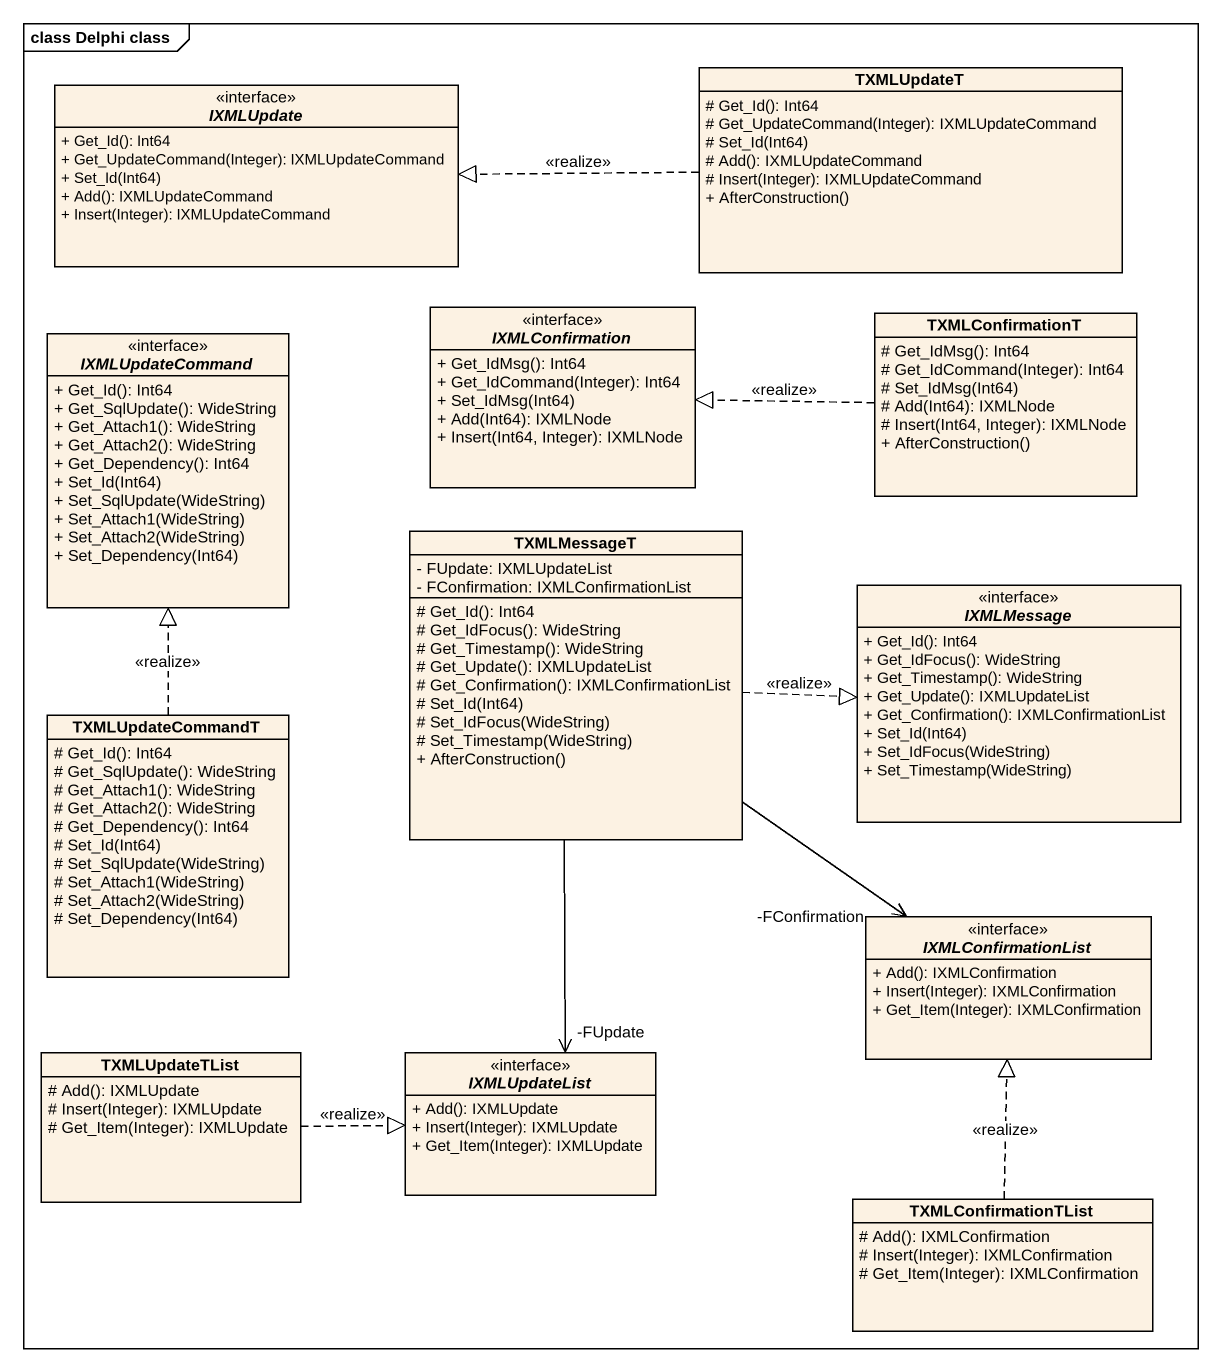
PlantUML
@startuml
mainframe class Delphi class
hide circle
hide empty members
skinparam classAttributeIconSize 0
class TXMLUpdateT {
  # Get_Id(): Int64
  # Get_UpdateCommand(Integer): IXMLUpdateCommand
  # Set_Id(Int64)
  # Add(): IXMLUpdateCommand
  # Insert(Integer): IXMLUpdateCommand
  + AfterConstruction()
}
interface IXMLUpdate <<interface>> {
  + Get_Id(): Int64
  + Get_UpdateCommand(Integer): IXMLUpdateCommand
  + Set_Id(Int64)
  + Add(): IXMLUpdateCommand
  + Insert(Integer): IXMLUpdateCommand
}
interface IXMLUpdateCommand <<interface>> {
  + Get_Id(): Int64
  + Get_SqlUpdate(): WideString
  + Get_Attach1(): WideString
  + Get_Attach2(): WideString
  + Get_Dependency(): Int64
  + Set_Id(Int64)
  + Set_SqlUpdate(WideString)
  + Set_Attach1(WideString)
  + Set_Attach2(WideString)
  + Set_Dependency(Int64)
}
interface IXMLConfirmation <<interface>> {
  + Get_IdMsg(): Int64
  + Get_IdCommand(Integer): Int64
  + Set_IdMsg(Int64)
  + Add(Int64): IXMLNode
  + Insert(Int64, Integer): IXMLNode
}
class TXMLConfirmationT {
  # Get_IdMsg(): Int64
  # Get_IdCommand(Integer): Int64
  # Set_IdMsg(Int64)
  # Add(Int64): IXMLNode
  # Insert(Int64, Integer): IXMLNode
  + AfterConstruction()
}
class TXMLMessageT {
  - FUpdate: IXMLUpdateList
  - FConfirmation: IXMLConfirmationList
  # Get_Id(): Int64
  # Get_IdFocus(): WideString
  # Get_Timestamp(): WideString
  # Get_Update(): IXMLUpdateList
  # Get_Confirmation(): IXMLConfirmationList
  # Set_Id(Int64)
  # Set_IdFocus(WideString)
  # Set_Timestamp(WideString)
  + AfterConstruction()
}
interface IXMLMessage <<interface>> {
  + Get_Id(): Int64
  + Get_IdFocus(): WideString
  + Get_Timestamp(): WideString
  + Get_Update(): IXMLUpdateList
  + Get_Confirmation(): IXMLConfirmationList
  + Set_Id(Int64)
  + Set_IdFocus(WideString)
  + Set_Timestamp(WideString)
}
class TXMLUpdateCommandT {
  # Get_Id(): Int64
  # Get_SqlUpdate(): WideString
  # Get_Attach1(): WideString
  # Get_Attach2(): WideString
  # Get_Dependency(): Int64
  # Set_Id(Int64)
  # Set_SqlUpdate(WideString)
  # Set_Attach1(WideString)
  # Set_Attach2(WideString)
  # Set_Dependency(Int64)
}
interface IXMLConfirmationList <<interface>> {
  + Add(): IXMLConfirmation
  + Insert(Integer): IXMLConfirmation
  + Get_Item(Integer): IXMLConfirmation
}
class TXMLUpdateTList {
  # Add(): IXMLUpdate
  # Insert(Integer): IXMLUpdate
  # Get_Item(Integer): IXMLUpdate
}
interface IXMLUpdateList <<interface>> {
  + Add(): IXMLUpdate
  + Insert(Integer): IXMLUpdate
  + Get_Item(Integer): IXMLUpdate
}
class TXMLConfirmationTList {
  # Add(): IXMLConfirmation
  # Insert(Integer): IXMLConfirmation
  # Get_Item(Integer): IXMLConfirmation
}
TXMLUpdateT .left.|> IXMLUpdate : <<realize>>
TXMLConfirmationT .left.|> IXMLConfirmation : <<realize>>
TXMLMessageT .right.|> IXMLMessage : <<realize>>
TXMLMessageT --> "-FConfirmation" IXMLConfirmationList
TXMLMessageT --> "-FUpdate" IXMLUpdateList
TXMLUpdateCommandT .up.|> IXMLUpdateCommand : <<realize>>
TXMLUpdateTList .right.|> IXMLUpdateList : <<realize>>
TXMLConfirmationTList .up.|> IXMLConfirmationList : <<realize>>
@enduml
